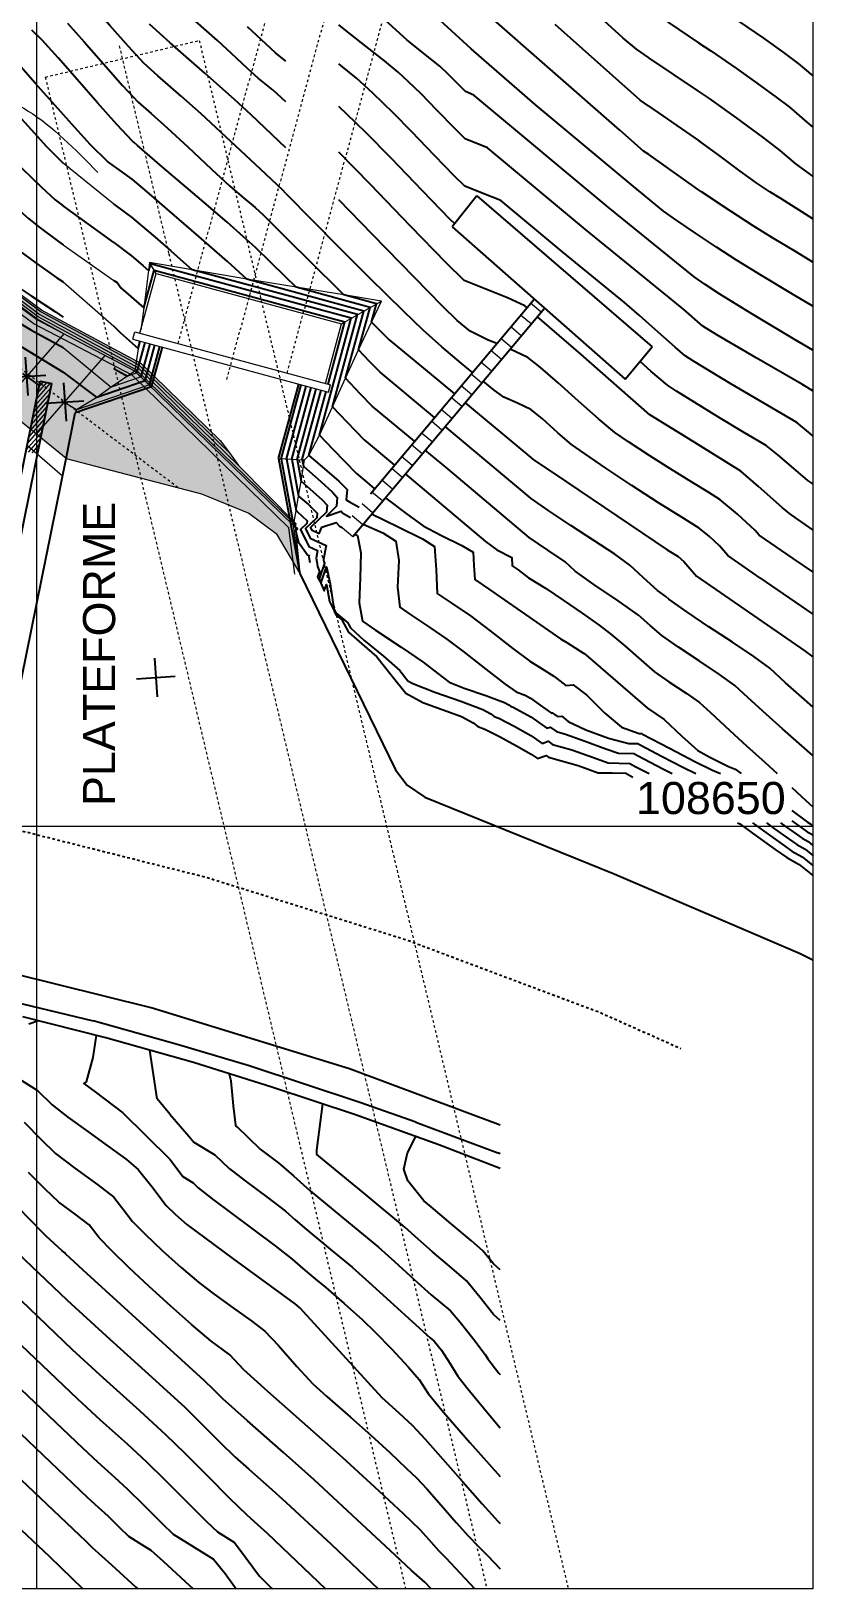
# Model space of a CAD drawing. Extents: x 62344 to 62624, y 108620 to 109406.
# Drawn here: x 62449.8 to 62480.2, y 108767.8 to 108828.4 of the extents above; entities that cross this region are included whole.
import ezdxf
from ezdxf.enums import TextEntityAlignment as Align

# ---------------------------------------------------------------- set-up
doc = ezdxf.new("R2010")
doc.units = 0
doc.header["$LTSCALE"] = 0.039369
doc.header["$MEASUREMENT"] = 0
for name, pattern in [('DASHDOT', [2.8, 2, -0.25, 0.3, -0.25]), ('NASCOSTA', [9.525, 6.35, -3.175]), ('TRATTEGGIATA', [0.75, 0.5, -0.25]), ('TRATTEGGIATA2', [0.375, 0.25, -0.125]), ('TRATTOPUNTO2', [0.5, 0.25, -0.125, 0, -0.125])]:
    doc.linetypes.add(name, pattern=pattern)
for name, color, linetype in [('Av. Pr.Profi', 7, 'Continuous'), ('Bâti', 7, 'Continuous'), ('CANALISATION', 2, 'Continuous'), ('coordinate', 2, 'Continuous'), ('curve livello 1m', 2, 'Continuous'), ('curve livello 5m', 7, 'Continuous'), ('LIN010TR', 2, 'NASCOSTA'), ('LIN018CO', 6, 'Continuous'), ('LIN025CO', 7, 'Continuous'), ('LIN035CO', 1, 'Continuous'), ('Strade', 7, 'Continuous'), ('TEXT035', 1, 'Continuous'), ('TRATTCOLO-30', 253, 'Continuous'), ('TRATTCOLO-7', 51, 'Continuous')]:
    doc.layers.add(name, color=color, linetype=linetype)
doc.styles.add('ARIAL', font='arial.ttf')

# ---------------------------------------------------------------- blocks, each defined once
blk = doc.blocks.new('*U15')
at = {"layer": 'LIN035CO'}
for p, q in [((0.106, 0.106), (-0.106, -0.106)), ((0.106, -0.106), (-0.106, 0.106))]:
    blk.add_line(p, q, dxfattribs=at)
at = {"layer": 'TEXT035', "lineweight": 30, "flags": 104}
blk.add_attdef('VALORE', text='', height=0.25, dxfattribs=at).set_placement((-0.586, -0.415), align=Align.BOTTOM_CENTER)
blk = doc.blocks.new('*U14')
at = {"layer": 'LIN035CO'}
for p, q in [((0.106, 0.106), (-0.106, -0.106)), ((0.106, -0.106), (-0.106, 0.106))]:
    blk.add_line(p, q, dxfattribs=at)
at = {"layer": 'TEXT035', "lineweight": 30, "flags": 104}
blk.add_attdef('VALORE', text='', height=0.25, dxfattribs=at).set_placement((0.675, 0.087), align=Align.BOTTOM_CENTER)
blk = doc.blocks.new('*U33')
at = {"layer": 'LIN035CO'}
for p, q in [((0.106, 0.106), (-0.106, -0.106)), ((0.106, -0.106), (-0.106, 0.106))]:
    blk.add_line(p, q, dxfattribs=at)
at = {"layer": 'TEXT035', "lineweight": 30, "flags": 106}
blk.add_attdef('VALORE', text='', height=0.25, dxfattribs=at).set_placement((0, -0.45), align=Align.BOTTOM_CENTER)
blk = doc.blocks.new('A$C2B494690')
at = {"layer": 'LIN035CO', "linetype": 'Continuous', "lineweight": 0}
h = blk.add_hatch(dxfattribs=at)
h.set_pattern_fill('ANSI31', color=256, angle=45)
h.set_pattern_definition([(228.82723, (-0.89584, 119.26447), (0.09409098, -0.08229148), [])])
h.paths.add_polyline_path([(-10.607, 10.412), (-10.246, 10.096), (-10.246, 10.826)])
h.paths.add_polyline_path([(-10.246, 10.096), (-10.207, 10.063), (-10.207, 10.063), (-9.993, 11.116), (-10.246, 10.826)])
h.paths.add_polyline_path([(-10.246, 10.826), (-9.993, 11.116), (-9.749, 12.318), (-10.149, 12.666), (-10.246, 12.189)])
h.paths.add_polyline_path([(-10.607, 10.412), (-10.607, 10.412), (-10.246, 10.826), (-10.246, 12.189)])
h.paths.add_polyline_path([(-10.149, 12.666), (-9.749, 12.318), (-9.649, 12.811), (-10.101, 12.903)])
h.paths.add_polyline_path([(-10.659, 10.155), (-10.246, 10.071), (-10.246, 10.096), (-10.607, 10.412)])
at = {"layer": 'TRATTCOLO-30', "linetype": 'Continuous', "lineweight": 0}
h = blk.add_hatch(color=256, dxfattribs=at)
h.dxf.hatch_style = 1
h.paths.add_polyline_path([(-40.61, 39.336), (-41.899, 43.015), (-66.455, 66.058), (-67.606, 64.67)])
h.paths.add_polyline_path([(-41.899, 43.015), (-42.042, 43.423), (-44.191, 49.553), (-64.409, 68.527), (-66.455, 66.058)])
edge = h.paths.add_edge_path()
edge.add_line((-50.996, 46.34), (-47.539, 39.813))
edge.add_arc((-27.515, 52.449), 23.678, 212.25336, 237.1824)
edge.add_line((-40.347, 32.55), (-26.43, 22.856))
edge.add_line((-26.43, 22.856), (-11.65, 11.983))
edge.add_line((-11.65, 11.983), (-9.098, 9.891))
edge.add_line((-9.098, 9.891), (-3.832, 8.518))
edge.add_line((-3.832, 8.518), (-1.98, 7.761))
edge.add_line((-1.98, 7.761), (-0.924, 6.963))
edge.add_line((-0.924, 6.963), (0, 5.413))
edge.add_line((0, 5.413), (-0.243, 7.277))
edge.add_line((-0.243, 7.277), (-6.417, 13.284))
edge.add_line((-6.417, 13.284), (-10.248, 15.297))
edge.add_line((-10.248, 15.297), (-24.392, 25.702))
edge.add_line((-24.392, 25.702), (-38.4, 35.459))
edge.add_line((-38.4, 35.459), (-39.524, 37.214))
edge.add_line((-39.524, 37.214), (-40.326, 36.327))
edge.add_line((-40.326, 36.327), (-40.326, 36.327))
edge.add_line((-40.326, 36.327), (-50.996, 46.34))
h.paths.add_polyline_path([(-68.565, 63.513), (-51.718, 47.703), (-50.996, 46.34), (-40.326, 36.327), (-39.524, 37.214), (-40.282, 38.399), (-40.61, 39.336), (-67.606, 64.67)])
h.paths.add_polyline_path([(-72.475, 68.46), (-73.472, 67.093), (-68.565, 63.513), (-67.606, 64.67)])
h.paths.add_polyline_path([(-71.527, 69.759), (-69.639, 72.343), (-69.653, 72.353), (-71.527, 69.759)])
h.paths.add_polyline_path([(-68.024, 71.164), (-69.911, 68.58), (-66.455, 66.058), (-64.409, 68.527)])
h.paths.add_polyline_path([(-71.998, 69.112), (-71.526, 69.759), (-71.527, 69.759)])
h.paths.add_polyline_path([(-69.911, 68.58), (-70.385, 67.931), (-71.998, 69.112), (-72.475, 68.46), (-67.606, 64.67), (-66.455, 66.058)])
at = {"layer": 'TRATTCOLO-7', "linetype": 'Continuous', "lineweight": 0}
h = blk.add_hatch(color=256, dxfattribs=at)
h.dxf.hatch_style = 1
h.paths.add_polyline_path([(-69.27, 72.853), (-69.641, 72.344), (-64.409, 68.527), (-44.191, 49.553), (-40.282, 38.399), (-38.4, 35.459), (-24.392, 25.702), (-10.248, 15.297), (-6.417, 13.284), (-0.183, 7.219), (-0.16, 7.355), (-2.384, 9.614), (-2.74, 10.104), (-3.098, 10.595), (-4.658, 12.113), (-6.162, 13.576), (-10.055, 15.658), (-21.171, 23.895), (-23.469, 25.473), (-38.058, 35.801), (-39.384, 37.959), (-40.688, 41.528), (-43.607, 49.928), (-45.464, 51.684), (-46.23, 52.715), (-46.852, 53.536), (-47.407, 54.257), (-47.836, 54.799), (-48.078, 55.087), (-49.408, 56.197), (-50.738, 57.306), (-53.101, 59.335), (-54.189, 60.225), (-55.281, 61.104), (-56.16, 61.801), (-58.708, 64.211), (-63.65, 68.733), (-63.989, 69.032)])
at = {"linetype": 'Continuous', "lineweight": 0, "elevation": 323.7, "flags": 128}
blk.add_lwpolyline([(-0.189, 5.388), (-0.424, 7.187), (-6.53, 13.128), (-10.349, 15.134), (-24.503, 25.547), (-38.54, 35.324), (-40.454, 38.314), (-44.355, 49.446), (-64.531, 68.38), (-68.159, 71.03)], dxfattribs=at)
at = {"layer": 'curve livello 1m', "linetype": 'Continuous', "lineweight": 0, "elevation": 323.7, "flags": 128}
for points in [[(-9.19, 14.741), (-10.237, 15.32), (-24.301, 25.831), (-38.201, 35.65), (-39.99, 38.536), (-43.886, 49.747), (-64.113, 68.88), (-69.769, 73.186), (-69.984, 72.892)], [(-6.37, 13.338), (-10.183, 15.404), (-24.243, 25.912), (-38.126, 35.72), (-39.899, 38.579), (-43.8, 49.803), (-64.049, 68.957), (-69.779, 73.221)], [(-23.469, 25.473), (-10.123, 15.498), (-6.304, 13.428), (-2.384, 9.614)], [(-21.171, 23.895), (-10.063, 15.592), (-6.266, 13.534), (-2.74, 10.104)], [(-9.19, 14.741), (-11.618, 11.957)], [(-10.243, 10.83), (-7.573, 13.891)], [(-6.37, 13.338), (-0.196, 7.331), (-0.182, 7.224)]]:
    blk.add_lwpolyline(points, dxfattribs=at)
at = {"layer": 'LIN018CO', "linetype": 'TRATTOPUNTO2', "lineweight": 0, "ltscale": 5, "elevation": 323.7, "flags": 128}
blk.add_lwpolyline([(-4.743, 8.755), (-20.592, 20.739), (-30.817, 28.052), (-39.061, 33.926, -0.11239), (-44.961, 41.457), (-48.38, 49.008), (-66.4, 65.968), (-71.561, 69.662)], format="xyb", dxfattribs=at)
at = {"layer": 'LIN035CO', "linetype": 'Continuous', "lineweight": 0, "elevation": 323.7, "flags": 128}
for points in [[(0, 5.413), (-0.243, 7.277), (-6.417, 13.284), (-10.248, 15.297), (-24.392, 25.702), (-38.4, 35.459)], [(-6.162, 13.576), (-10.055, 15.658), (-21.171, 23.895)], [(-6.162, 13.576), (-4.658, 12.113)], [(-9.098, 9.891), (-11.65, 11.983)], [(-4.658, 12.113), (-3.098, 10.595)], [(-10.607, 10.412), (-10.607, 10.412), (-9.235, 9.213), (-9.098, 9.891), (-3.832, 8.518), (-1.98, 7.761), (-0.924, 6.963), (0, 5.413)], [(-3.098, 10.595), (-2.74, 10.104), (-2.384, 9.614), (-0.16, 7.355), (-0.182, 7.224), (0, 5.413)]]:
    blk.add_lwpolyline(points, dxfattribs=at)
at = {"layer": 'LIN035CO', "linetype": 'Continuous', "lineweight": 0, "flags": 128}
for points in [[(-10.659, 10.155), (-10.101, 12.903)], [(-10.207, 10.063), (-9.649, 12.811), (-10.101, 12.903)]]:
    blk.add_lwpolyline(points, dxfattribs=at)
at = {"xscale": 5, "yscale": 5, "zscale": 5, "rotation": 138.8272271751645}
for name, p in [('*U14', (-10.633, 13.087, 323.7)), ('*U15', (-9.148, 12.086, 323.7)), ('*U33', (-5.605, 1.366))]:
    blk.add_blockref(name, p, dxfattribs=at)

msp = doc.modelspace()

# ---------------------------------------------------------------- linework, layer by layer
at = {"layer": 'Av. Pr.Profi', "color": 1, "linetype": 'DASHDOT'}
msp.add_line((62450.41335, 108808.19879), (62450.41603, 108808.17975), dxfattribs=at)
at = {"layer": 'Bâti', "linetype": 'Continuous'}
for p, q in [((62467.14199, 108822.03901), (62466.17999, 108820.82701)), ((62467.14199, 108822.03901), (62473.96399, 108816.15202)), ((62466.17999, 108820.82701), (62472.91199, 108814.90102)), ((62462.99324, 108810.43702), (62469.36975, 108818.01916)), ((62463.40699, 108810.09002), (62469.77518, 108817.66227)), ((62472.91199, 108814.90102), (62473.96399, 108816.15202)), ((62447.18319, 108800.2495), (62450.145, 108814.82599)), ((62447.6344, 108800.1541), (62450.59693, 108814.73416)), ((62450.145, 108814.82599), (62450.59693, 108814.73416)), ((62462.31099, 108808.77502), (62463.40699, 108810.09002)), ((62445.47141, 108791.53657), (62452.20832, 108789.92065)), ((62452.702, 108789.27), (62449.463, 108790.08)), ((62455.52692, 108788.99775), (62452.20832, 108789.92065)), ((62456.109, 108788.299), (62452.702, 108789.27)), ((62458.27699, 108788.174), (62455.52692, 108788.99775)), ((62459.162, 108787.34), (62456.109, 108788.299)), ((62462.57876, 108786.7433), (62458.27699, 108788.174)), ((62462.409, 108786.269), (62459.162, 108787.34)), ((62464.761, 108785.976), (62462.57876, 108786.7433)), ((62465.657, 108785.09799), (62462.409, 108786.269)), ((62464.761, 108785.976), (62467.95799, 108784.787)), ((62468.03953, 108784.18454), (62465.657, 108785.09799)), ((62468.03953, 108784.75271), (62467.95799, 108784.787))]:
    msp.add_line(p, q, dxfattribs=at)
at = {"layer": 'CANALISATION', "linetype": 'Continuous', "lineweight": 0}
for p, q in [((62469.6385, 108817.50818), (62469.22502, 108817.8555)), ((62469.2526, 108817.04875), (62468.83911, 108817.39606)), ((62468.48079, 108816.12988), (62468.0673, 108816.4772)), ((62468.86669, 108816.58931), (62468.4532, 108816.93663)), ((62468.09488, 108815.67045), (62467.68139, 108816.01776)), ((62467.70898, 108815.21102), (62467.29549, 108815.55833)), ((62466.93716, 108814.29215), (62466.52368, 108814.63946)), ((62467.32307, 108814.75158), (62466.90958, 108815.0989)), ((62466.55126, 108813.83272), (62466.13777, 108814.18003)), ((62466.16535, 108813.37328), (62465.75186, 108813.7206)), ((62465.39354, 108812.45442), (62464.98005, 108812.80173)), ((62465.77945, 108812.91385), (62465.36596, 108813.26117)), ((62465.00764, 108811.99499), (62464.59415, 108812.3423)), ((62464.62173, 108811.53555), (62464.20824, 108811.88287)), ((62464.23583, 108811.07612), (62463.82234, 108811.42343)), ((62463.46374, 108810.15749), (62463.05025, 108810.5048)), ((62463.84992, 108810.61669), (62463.43643, 108810.964)), ((62463.07929, 108809.69683), (62462.66755, 108810.04267)), ((62462.69514, 108809.23592), (62462.28165, 108809.58324))]:
    msp.add_line(p, q, dxfattribs=at)
at = {"layer": 'coordinate', "linetype": 'Continuous', "lineweight": 0}
for p, q in [((62449.99999, 108911.77057), (62449.99999, 108767.81839)), ((62398.435, 108797.50002), (62480.2144, 108797.50002))]:
    msp.add_line(p, q, dxfattribs=at)
at = {"layer": 'curve livello 1m', "linetype": 'Continuous', "lineweight": 0}
for p, q in [((62453.00663, 108821.70549), (62451.03186, 108823.30416)), ((62451.03186, 108820.1336), (62453.00663, 108818.74093)), ((62451.03186, 108818.68421), (62453.00663, 108816.95576)), ((62451.03186, 108816.12927), (62452.90929, 108814.59076)), ((62454.39691, 108814.67418), (62451.55418, 108813.70741)), ((62454.06655, 108814.98433), (62452.90929, 108814.59076)), ((62453.90137, 108815.13941), (62453.54871, 108815.01947)), ((62451.55419, 108813.70741), (62450.97193, 108814.06169))]:
    msp.add_line(p, q, dxfattribs=at)
at = {"layer": 'curve livello 1m'}
for p, q in [((62454.17597, 108817.6811), (62454.5724, 108819.14346)), ((62454.5724, 108819.14346), (62462.00416, 108817.12877)), ((62461.34742, 108814.70621), (62462.00416, 108817.12877)), ((62453.90137, 108815.13941), (62454.22323, 108816.32669)), ((62453.95138, 108816.08828), (62454.0302, 108816.37902)), ((62454.06655, 108814.98433), (62454.41627, 108816.27436)), ((62454.39691, 108814.67418), (62454.80233, 108816.1697)), ((62459.52391, 108811.80161), (62460.30376, 108814.67831)), ((62459.93377, 108811.78472), (62460.68983, 108814.57365)), ((62460.1387, 108811.77627), (62460.88286, 108814.52132)), ((62460.34363, 108811.76783), (62461.07589, 108814.46899)), ((62460.59392, 108811.92672), (62461.26893, 108814.41666)), ((62459.52391, 108811.80161), (62460.00369, 108809.19983)), ((62459.93377, 108811.78472), (62460.19802, 108810.35174)), ((62460.1387, 108811.77627), (62460.2948, 108810.92976)), ((62460.34363, 108811.76783), (62460.39157, 108811.50787)), ((62454.69625, 108786.895), (62454.4055, 108788.7845)), ((62455.19283, 108786.28645), (62454.69625, 108786.895)), ((62455.19283, 108784.54083), (62453.36405, 108786.34354))]:
    msp.add_line(p, q, dxfattribs=at)
at = {"layer": 'curve livello 1m', "flags": 128}
for points in [[(62473.8299, 108823.63909), (62473.62927, 108823.77517), (62472.70651, 108824.59605), (62467.48806, 108829.15858), (62466.43109, 108830.11512), (62465.64299, 108830.82487), (62465.64299, 108830.82487), (62461.9855, 108833.34094), (62460.04113, 108834.64129)], [(62480.2144, 108817.73864), (62479.49044, 108818.1719), (62478.21964, 108818.93291), (62477.24142, 108819.53482), (62477.24142, 108819.53482), (62476.46648, 108820.03775), (62475.64738, 108820.58241), (62474.91694, 108821.0795), (62474.40796, 108821.43973), (62474.40796, 108821.43973), (62473.14068, 108822.46999), (62469.40119, 108825.58794), (62466.91947, 108827.75773), (62466.91947, 108827.75773), (62465.23707, 108829.28026), (62463.98264, 108830.41), (62463.98264, 108830.41), (62459.70613, 108833.31682)], [(62480.2144, 108816.03193), (62479.52361, 108816.43422), (62479.52361, 108816.43422), (62477.78104, 108817.48018), (62476.59279, 108818.20851), (62476.59279, 108818.20851), (62476.02916, 108818.57893), (62475.59091, 108818.88206), (62475.59091, 108818.88206), (62472.2529, 108821.59577), (62467.02301, 108825.9564), (62466.69161, 108826.08877), (62466.03959, 108826.75589), (62465.70238, 108827.07462), (62465.07837, 108827.57509), (62464.41474, 108828.10541), (62464.41474, 108828.10541), (62463.70998, 108828.73798), (62462.89835, 108829.48591), (62462.32228, 108829.99512), (62462.32228, 108829.99512), (62461.76019, 108830.3818)], [(62436.65365, 108829.89717), (62438.51316, 108826.7469), (62439.27728, 108825.48212), (62439.58895, 108825.18389), (62440.16699, 108824.68339), (62440.89909, 108824.0756), (62441.67296, 108823.45551), (62442.3269, 108822.97633), (62443.09679, 108822.4308), (62443.60581, 108822.04916), (62443.96376, 108821.68221), (62444.57899, 108821.0209), (62445.25856, 108820.28832), (62445.8095, 108819.70757), (62446.30402, 108819.21424), (62446.63804, 108818.89741), (62447.14563, 108818.52568), (62447.81716, 108818.06617), (62448.53768, 108817.58665), (62449.09104, 108817.23099), (62449.78242, 108816.8236), (62451.03186, 108816.12927)], [(62438.0238, 108829.86815), (62439.05539, 108828.1205), (62440.36029, 108825.96061), (62440.68076, 108825.67291), (62441.22321, 108825.23063), (62441.22321, 108825.23063), (62441.9915, 108824.66181), (62442.95517, 108823.97778), (62443.85148, 108823.3391), (62444.41769, 108822.9063), (62444.41769, 108822.9063), (62444.90501, 108822.3914), (62445.52118, 108821.73376), (62445.52118, 108821.73376), (62446.37812, 108820.87341), (62447.16977, 108820.09932), (62447.65863, 108819.64372), (62447.65863, 108819.64372), (62448.17948, 108819.2494), (62448.96811, 108818.68473), (62448.96811, 108818.68473), (62449.78364, 108818.14104), (62450.73166, 108817.5215), (62451.03186, 108817.31568)], [(62475.77013, 108829.87619), (62477.00273, 108829.05078), (62478.29028, 108828.17092), (62479.06787, 108827.61246), (62479.64189, 108827.18396), (62480.2144, 108826.69949)], [(62441.33202, 108829.22494), (62441.80569, 108828.41367), (62442.25315, 108827.75204), (62442.25315, 108827.75204), (62442.70368, 108827.33102), (62443.41817, 108826.72667), (62443.41817, 108826.72667), (62443.92443, 108826.33797), (62444.74583, 108825.72618), (62445.63596, 108825.07483), (62445.63596, 108825.07483), (62446.14398, 108824.71728), (62446.5039, 108824.32162), (62446.94589, 108823.82917), (62446.94589, 108823.82917), (62447.70518, 108823.05394), (62448.50332, 108822.26257), (62449.21123, 108821.58129), (62449.69981, 108821.13633), (62449.69981, 108821.13633), (62450.13645, 108820.79508), (62450.85857, 108820.25908), (62451.03186, 108820.1336)], [(62444.74584, 108829.24826), (62446.78757, 108827.46013), (62447.42168, 108827.01699), (62447.97342, 108826.62552), (62447.97342, 108826.62552), (62448.3866, 108826.18962), (62449.05531, 108825.43619), (62449.78571, 108824.61002), (62450.38395, 108823.95589), (62450.38395, 108823.95589), (62451.03186, 108823.30416)], [(62473.8299, 108829.29409), (62475.77013, 108827.99193)], [(62458.18726, 108818.78515), (62457.42526, 108819.47459), (62456.32082, 108820.45047), (62455.26629, 108821.3641), (62454.30117, 108822.18875), (62453.71499, 108822.67703), (62453.20985, 108823.04537), (62452.76159, 108823.37524), (62452.10297, 108824.01925), (62451.48707, 108824.68835), (62450.72527, 108825.5461), (62449.94993, 108826.42533), (62449.29343, 108827.15889), (62448.88813, 108827.57965), (62448.36145, 108827.95033), (62447.67378, 108828.55442)], [(62451.20785, 108828.75096), (62451.85102, 108828.03217), (62452.6038, 108827.16887), (62453.34517, 108826.32938), (62453.95413, 108825.68198), (62453.95413, 108825.68198), (62454.4611, 108825.2327), (62455.1001, 108824.66994), (62455.1001, 108824.66994), (62455.89031, 108823.93603), (62456.80921, 108823.07213), (62457.50689, 108822.42679), (62457.50689, 108822.42679), (62457.97407, 108822.02702), (62458.50423, 108821.57461), (62458.50423, 108821.57461), (62458.82155, 108821.29141), (62459.70614, 108820.41389)], [(62459.70614, 108823.90413), (62458.35213, 108825.1839), (62457.70387, 108825.78808), (62456.54952, 108826.80924), (62455.20451, 108827.9856), (62454.38956, 108828.71503)], [(62459.70614, 108825.68799), (62459.20336, 108826.14693), (62459.20336, 108826.14693), (62458.62211, 108826.61224), (62458.20805, 108826.9931), (62457.5831, 108827.57939), (62457.04275, 108828.08073), (62457.04275, 108828.08073), (62456.19254, 108828.83274)], [(62459.70614, 108827.27727), (62459.29712, 108827.60446), (62459.29712, 108827.60446), (62458.20651, 108828.60763)], [(62473.82991, 108825.52726), (62473.48823, 108825.76005), (62473.48823, 108825.76005), (62470.18728, 108828.69661)], [(62440.17725, 108828.53468), (62440.70391, 108827.69782), (62441.14205, 108827.01567), (62441.36022, 108826.69287), (62441.36022, 108826.69287), (62441.71452, 108826.38104), (62445.20307, 108823.78273), (62445.22957, 108823.76344), (62445.23286, 108823.75995), (62446.05308, 108822.9319), (62446.89054, 108822.10001), (62447.66252, 108821.34515), (62448.28632, 108820.74819), (62448.67922, 108820.39002), (62448.67922, 108820.39002), (62449.15202, 108820.02532), (62449.93401, 108819.45264), (62450.7906, 108818.84379), (62450.7906, 108818.84379), (62451.03186, 108818.68421)], [(62459.70614, 108818.86527), (62458.52118, 108820.02311), (62458.05697, 108820.44311), (62457.41253, 108821.01254), (62456.25215, 108822.00644), (62454.89284, 108823.15948), (62453.92803, 108823.98989), (62453.79822, 108824.11087), (62453.73641, 108824.16546), (62453.12204, 108824.81285), (62452.37617, 108825.64999), (62451.5857, 108826.55599), (62450.83755, 108827.40998), (62450.21863, 108828.09107), (62449.81586, 108828.47839)], [(62475.77013, 108827.99193), (62476.24641, 108827.67299), (62477.24053, 108826.99364), (62478.0247, 108826.43366), (62478.78548, 108825.87812), (62479.29464, 108825.4937), (62479.98123, 108824.90459), (62480.2144, 108824.70481)], [(62480.2144, 108812.69532), (62480.12715, 108812.76885), (62479.58789, 108813.21827), (62479.58789, 108813.21827), (62478.99885, 108813.56769), (62477.9359, 108814.18216), (62477.01856, 108814.71821), (62477.01856, 108814.71821), (62476.22807, 108815.19609), (62475.56912, 108815.60135), (62475.23939, 108815.81242), (62475.23939, 108815.81242), (62474.85442, 108816.14067), (62474.19741, 108816.72703), (62473.47334, 108817.37503), (62472.88716, 108817.88821), (62472.88716, 108817.88821), (62470.47734, 108819.84733), (62468.07518, 108821.85023), (62467.34974, 108822.13652), (62466.66432, 108822.41376), (62466.66432, 108822.41376), (62466.26914, 108822.80033), (62465.48767, 108823.60891), (62464.60056, 108824.52994), (62463.88848, 108825.25388), (62463.88848, 108825.25388), (62463.08343, 108826.02842), (62462.45286, 108826.61078), (62462.45286, 108826.61078), (62461.91011, 108827.05669), (62461.76019, 108827.17437)], [(62473.8299, 108825.52727), (62475.80415, 108824.16014)], [(62466.27367, 108820.94504), (62466.10432, 108821.11071), (62465.02389, 108822.22861), (62463.79742, 108823.50199), (62462.81292, 108824.50288), (62462.81292, 108824.50288), (62462.08086, 108825.21155), (62461.76019, 108825.51464)], [(62469.08755, 108817.68361), (62469.00417, 108817.7554), (62468.33309, 108818.0613), (62467.35707, 108818.44764), (62466.63702, 108818.73875), (62466.63702, 108818.73875), (62465.93949, 108819.42109), (62464.56011, 108820.84832), (62462.99427, 108822.47404), (62461.76019, 108823.72867)], [(62480.2144, 108821.13406), (62478.96528, 108821.92917), (62478.96528, 108821.92917), (62478.53867, 108822.18744), (62478.03194, 108822.52811), (62477.39106, 108822.99022), (62476.60131, 108823.57238), (62475.80415, 108824.16014), (62475.77013, 108824.18471)], [(62475.77013, 108822.27265), (62473.8299, 108823.63909)], [(62480.2144, 108819.45472), (62479.5988, 108819.82973), (62478.64522, 108820.39954), (62477.89004, 108820.86113), (62477.89004, 108820.86113), (62476.99152, 108821.44973), (62475.88389, 108822.19439), (62475.77013, 108822.27265)], [(62453.00663, 108821.70549), (62453.05528, 108821.67079), (62453.70545, 108821.1903), (62453.70545, 108821.1903), (62454.04819, 108820.9048), (62454.61251, 108820.42261), (62455.22912, 108819.88839), (62455.22912, 108819.88839), (62456.05937, 108819.15479)], [(62467.91315, 108816.28715), (62467.58054, 108816.42282), (62466.87731, 108816.76276), (62466.87731, 108816.76276), (62466.37176, 108817.18225), (62465.80232, 108817.74132), (62463.08176, 108820.52808), (62461.76019, 108821.87851)], [(62459.70613, 108820.41391), (62461.76019, 108818.37625)], [(62461.52319, 108813.82582), (62462.49488, 108817.41018), (62456.05937, 108819.15479)], [(62460.09855, 108818.47425), (62459.70613, 108818.86529)], [(62453.00663, 108818.74093), (62453.13443, 108818.65588), (62453.29924, 108818.43686), (62454.17597, 108817.6811)], [(62462.03036, 108814.93228), (62462.74024, 108817.55088), (62458.18726, 108818.78515)], [(62462.53685, 108816.03622), (62462.98561, 108817.69158), (62460.09856, 108818.47424)], [(62461.76019, 108818.37625), (62461.96165, 108818.1764)], [(62463.03547, 108817.11115), (62463.23097, 108817.83228), (62461.96166, 108818.17638)], [(62463.03547, 108817.11116), (62463.1659, 108816.98176), (62463.72323, 108816.43459), (62465.27888, 108815.14378), (62466.26274, 108814.32469)], [(62480.2144, 108809.04098), (62479.61749, 108809.44844), (62479.61749, 108809.44844), (62479.30043, 108809.67632), (62479.02547, 108809.90685), (62478.09728, 108810.71756), (62477.40618, 108811.31771), (62477.40618, 108811.31771), (62475.28838, 108812.63742), (62473.86486, 108813.5129), (62471.18464, 108815.87814), (62469.49681, 108817.33126)], [(62453.00663, 108816.95576), (62453.25245, 108816.71314), (62453.95138, 108816.08828)], [(62465.48707, 108813.40236), (62463.3692, 108815.16554), (62462.9753, 108815.57621), (62462.53684, 108816.03623)], [(62480.2144, 108807.39885), (62479.4482, 108807.92065), (62478.12499, 108808.83331), (62477.97101, 108809.01192), (62477.28638, 108809.64261), (62476.59675, 108810.20929), (62476.59675, 108810.20929), (62476.16801, 108810.48548), (62475.39784, 108810.96034), (62474.54399, 108811.48537), (62473.86417, 108811.9121), (62473.86417, 108811.9121), (62473.0433, 108812.45379), (62472.51213, 108812.82046), (62472.51213, 108812.82046), (62471.87112, 108813.35042), (62471.09524, 108814.03803), (62470.30075, 108814.75261), (62469.60392, 108815.36349), (62469.12104, 108815.73999), (62469.12104, 108815.73999), (62468.43817, 108816.07246)], [(62453.00663, 108815.31731), (62453.01977, 108815.30702), (62453.01977, 108815.30702), (62453.44413, 108815.07194), (62453.54871, 108815.01947)], [(62480.2144, 108810.82025), (62480.02448, 108810.96076), (62480.02448, 108810.96076), (62479.47643, 108811.41675), (62478.84663, 108811.95845), (62478.40071, 108812.32212), (62478.40071, 108812.32212), (62477.55576, 108812.81539), (62476.54709, 108813.42393), (62475.6164, 108813.99239), (62474.90448, 108814.43416), (62474.55213, 108814.66266), (62474.55213, 108814.66266), (62473.9022, 108815.21683), (62473.48824, 108815.58627)], [(62450.10972, 108814.65238), (62449.46864, 108815.11803)], [(62450.10972, 108814.65238), (62449.46864, 108815.11803)], [(62464.71139, 108812.48002), (62463.06302, 108813.85233), (62462.61154, 108814.31837), (62462.03035, 108814.93229)], [(62461.52319, 108813.82582), (62462.0742, 108813.24378), (62462.75685, 108812.53912), (62462.75685, 108812.53912), (62463.93572, 108811.55767)], [(62466.67775, 108813.97919), (62469.15514, 108811.91669), (62469.33196, 108811.76805), (62470.62322, 108810.8972), (62474.54839, 108808.26009), (62474.9779, 108807.99244), (62475.19391, 108807.80424), (62475.68592, 108807.23352), (62479.91406, 108804.31723), (62479.91851, 108804.31419), (62479.92021, 108804.31285), (62479.93459, 108804.30252), (62480.2144, 108804.089)], [(62480.2144, 108802.14356), (62479.15564, 108803.08582), (62478.54659, 108803.64776), (62477.9153, 108804.10687), (62477.08175, 108804.66573), (62476.17025, 108805.26421), (62475.3051, 108805.84218), (62474.61062, 108806.33949), (62474.48987, 108806.44371), (62474.16382, 108806.67215), (62473.62454, 108807.1726), (62473.09679, 108807.66081), (62472.50176, 108808.08868), (62471.69135, 108808.62526), (62470.79432, 108809.20697), (62469.93942, 108809.77025), (62469.25541, 108810.25152), (62467.5802, 108811.65976), (62465.90207, 108813.05685)], [(62460.59392, 108811.92672), (62461.02718, 108811.5622), (62461.76237, 108810.92798), (62462.08765, 108810.60015), (62462.08765, 108810.60015), (62462.05635, 108810.20811), (62462.17555, 108810.11949), (62462.55684, 108809.9134)], [(62480.2144, 108800.25378), (62479.78541, 108800.63418), (62479.03362, 108801.29116), (62478.39325, 108801.85671), (62477.70087, 108802.4973), (62477.17268, 108802.98284), (62476.57721, 108803.40972), (62475.7888, 108803.93208), (62474.98258, 108804.4652), (62474.33369, 108804.92437), (62473.88307, 108805.31292), (62473.42377, 108805.70977), (62472.63409, 108806.27178), (62471.69342, 108806.90874), (62470.96686, 108807.43112), (62470.57817, 108807.79127), (62469.90384, 108808.24793), (62469.17886, 108808.73499), (62466.00527, 108811.40284), (62465.1264, 108812.13452)], [(62460.39157, 108811.50787), (62460.39917, 108811.50132), (62461.06359, 108810.91346), (62461.5151, 108810.4956), (62461.698, 108810.29639), (62461.698, 108810.29639), (62461.67053, 108809.95238), (62461.27973, 108809.56976), (62461.85481, 108809.75621), (62461.91797, 108809.68292), (62462.22552, 108809.51587)], [(62464.35073, 108811.21218), (62464.43034, 108811.14591), (62467.4764, 108808.58526), (62467.91057, 108808.26249), (62468.49389, 108807.95739), (62468.51276, 108807.63652), (62468.74057, 108807.48212), (62469.14641, 108807.17246), (62469.80958, 108806.76106), (62470.49896, 108806.29729), (62471.23306, 108805.78937), (62471.89244, 108805.32099), (62472.35767, 108804.97582), (62472.35767, 108804.97582), (62472.90148, 108804.5143), (62473.52735, 108803.95701), (62474.05676, 108803.50925), (62474.05676, 108803.50925), (62474.6144, 108803.12094), (62475.27998, 108802.68275), (62475.79878, 108802.31792), (62475.79878, 108802.31792), (62476.23058, 108801.92488), (62476.97997, 108801.22751), (62477.63085, 108800.62759), (62477.63085, 108800.62759), (62478.3623, 108799.98348), (62478.82061, 108799.54685)], [(62460.2948, 108810.92976), (62460.63515, 108810.63269), (62461.11393, 108810.1973), (62461.30834, 108809.99264), (62461.30834, 108809.99264), (62461.28728, 108809.7288), (62460.66495, 108809.11951), (62460.70642, 108809.03441), (62460.99482, 108808.89891), (62461.10177, 108809.14364), (62461.66533, 108809.32635), (62461.7949, 108809.17599), (62461.89751, 108809.12232)], [(62460.19802, 108810.35174), (62460.57997, 108810.01834), (62460.91869, 108809.68889), (62460.91869, 108809.68889), (62460.90403, 108809.50522), (62460.4708, 108809.08106), (62460.65098, 108808.71135), (62461.26813, 108808.4214), (62461.16622, 108807.8978), (62461.17462, 108807.85624), (62461.18221, 108807.80182), (62461.20309, 108807.74411), (62461.00441, 108807.13295), (62461.01061, 108807.12014), (62461.01858, 108807.10685), (62461.03056, 108807.08844), (62461.07893, 108806.97941), (62461.28326, 108807.59873), (62461.42317, 108806.92705), (62461.57439, 108805.96221), (62461.57439, 108805.96221), (62461.62596, 108805.85574), (62461.6317, 108805.84388), (62461.63731, 108805.83231), (62461.64813, 108805.80997), (62462.11003, 108805.41456), (62462.14809, 108805.34386), (62462.21578, 108805.21812), (62462.73606, 108804.73867), (62463.50212, 108804.1154), (62464.13575, 108803.55481), (62464.13575, 108803.55481), (62464.45396, 108803.1545), (62464.64221, 108803.05279), (62465.49753, 108802.72296), (62466.51758, 108802.36807), (62467.37409, 108802.03789), (62467.37409, 108802.03789), (62467.68652, 108801.86937), (62467.80862, 108801.77221), (62467.99857, 108801.70106), (62468.62051, 108801.38539), (62469.24289, 108801.02989), (62469.24289, 108801.02989), (62469.6752, 108800.72036), (62469.90946, 108800.80726), (62470.08184, 108800.68546), (62470.83725, 108800.47021), (62471.63242, 108800.18202), (62472.254, 108799.96262), (62473.09321, 108799.9452), (62473.32551, 108799.81621), (62473.83823, 108799.54685)], [(62460.00334, 108809.20013), (62460.13939, 108809.08138), (62460.13752, 108809.05806), (62460.0825, 108809.00418), (62460.19846, 108808.55448), (62460.54009, 108808.06524), (62460.60523, 108808.03464), (62460.59447, 108807.97937), (62460.63708, 108807.7684)], [(62462.7149, 108809.25963), (62463.47432, 108808.92465), (62463.98962, 108808.59938), (62463.98962, 108808.59938), (62464.09437, 108807.84332), (62464.04323, 108806.80822), (62464.14107, 108806.02412), (62464.14107, 108806.02412), (62464.53002, 108805.74892), (62465.30342, 108805.23677), (62465.96946, 108804.78491), (62465.96946, 108804.78491), (62466.64854, 108804.27232), (62467.48833, 108803.61833), (62468.24353, 108803.03273), (62468.66883, 108802.7253), (62468.66883, 108802.7253), (62469.04398, 108802.58593), (62469.07393, 108802.56977), (62469.08563, 108802.56046), (62469.10383, 108802.55364), (62469.22309, 108802.48932), (62469.69034, 108802.14897), (62470.04226, 108801.9028), (62470.04226, 108801.9028), (62470.07021, 108801.91317), (62470.27521, 108801.76832), (62470.44417, 108801.78815), (62470.6928, 108801.56987), (62471.38054, 108801.24549), (62472.25466, 108800.93231), (62473.05294, 108800.72429), (62473.05294, 108800.72429), (62473.40023, 108800.71708), (62473.49636, 108800.6637), (62474.34445, 108800.21563), (62475.15898, 108799.79495), (62475.65745, 108799.54685)], [(62463.0425, 108809.65269), (62464.0778, 108809.14814), (62465.02456, 108808.67931), (62465.49104, 108808.38539), (62465.49104, 108808.38539), (62465.54742, 108807.48465), (62465.5983, 108806.56159), (62465.5983, 108806.56159), (62466.13535, 108806.19316), (62466.89316, 108805.68398), (62466.89316, 108805.68398), (62467.65532, 108805.10664), (62468.5374, 108804.42072), (62469.19991, 108803.92393), (62469.19991, 108803.92393), (62469.67302, 108803.63089), (62470.13206, 108803.34567), (62470.13206, 108803.34567), (62470.60346, 108802.97366), (62470.87953, 108803.00606), (62471.4204, 108802.59481), (62472.11818, 108801.89747), (62472.76378, 108801.35184), (62472.76378, 108801.35184), (62473.45242, 108801.10512), (62473.55375, 108801.10302), (62473.5818, 108801.08744), (62474.63434, 108800.53135), (62475.64523, 108800.00926), (62476.31121, 108799.67778), (62476.31121, 108799.67778), (62476.62092, 108799.54685)], [(62462.38706, 108808.86628), (62462.4882, 108808.81338), (62462.62395, 108808.1414), (62462.59103, 108807.17038), (62462.55562, 108806.18918), (62462.68385, 108805.48666), (62462.68385, 108805.48666), (62463.18629, 108805.13115), (62464.18537, 108804.46956), (62465.04575, 108803.88584), (62465.04575, 108803.88584), (62465.61887, 108803.44566), (62466.06431, 108803.10868), (62466.06431, 108803.10868), (62466.64752, 108802.87572), (62467.49248, 108802.58412), (62468.20903, 108802.31192), (62468.20903, 108802.31192), (62468.38022, 108802.21958), (62468.44712, 108802.16634), (62468.5512, 108802.12736), (62469.23298, 108801.75961), (62469.85872, 108801.31159), (62469.98983, 108801.36022), (62470.24209, 108801.18198), (62470.58873, 108801.08321), (62471.31507, 108800.82444), (62472.15202, 108800.51313), (62472.65346, 108800.34346), (62472.65346, 108800.34346), (62473.24671, 108800.33115), (62473.41093, 108800.23996), (62474.37842, 108799.7317), (62474.74501, 108799.54685)], [(62479.39405, 108799.00115), (62479.93744, 108798.50364), (62480.2144, 108798.24964)], [(62479.39405, 108797.71071), (62479.58248, 108797.57343), (62479.85412, 108797.37893), (62479.99489, 108797.28075), (62480.1434, 108797.19753), (62480.2144, 108797.14091)], [(62477.85926, 108797.6322), (62478.29497, 108797.31477), (62479.02111, 108796.79484), (62479.39739, 108796.53237), (62479.7944, 108796.30992), (62480.2144, 108795.97498)], [(62478.40679, 108797.6322), (62478.72413, 108797.401), (62479.29877, 108796.98955), (62479.59655, 108796.78184), (62479.91073, 108796.6058), (62480.2144, 108796.36363)], [(62478.9543, 108797.6322), (62479.15331, 108797.48722), (62479.57645, 108797.18424), (62479.79572, 108797.03129), (62480.02706, 108796.90167), (62480.2144, 108796.75227)], [(62452.3245, 108789.36441), (62452.19563, 108788.49681), (62451.93216, 108787.54625), (62451.8461, 108787.48654), (62452.27795, 108787.16136), (62453.36405, 108786.34354)], [(62457.50029, 108787.86197), (62457.56133, 108787.58451), (62457.65527, 108786.61131), (62457.73887, 108785.86308), (62457.77328, 108785.82315), (62457.79186, 108785.812), (62458.22165, 108785.40078), (62458.70295, 108784.93371), (62459.43143, 108784.38004), (62459.99575, 108783.88678), (62460.65219, 108783.3104), (62462.14342, 108782.0791), (62463.30785, 108781.11764), (62463.92543, 108780.56451), (62464.69937, 108779.85841), (62465.36422, 108779.26116), (62466.10828, 108778.6331), (62466.48222, 108778.20278), (62466.98345, 108777.57323), (62467.46159, 108776.93331), (62467.56329, 108776.77451), (62467.99383, 108776.21367), (62468.03953, 108776.1567)], [(62455.19283, 108786.28645), (62455.92632, 108785.43526), (62456.12075, 108785.20962), (62456.94422, 108784.71545), (62457.49748, 108784.1821), (62458.1208, 108783.69826), (62458.97122, 108783.06699), (62459.69016, 108782.51559), (62460.06743, 108782.18583), (62460.50629, 108781.80049), (62461.50324, 108780.97731), (62462.28172, 108780.33453), (62462.92936, 108779.75765), (62463.7622, 108778.99916), (62464.61468, 108778.22233), (62465.32129, 108777.59041), (62465.47623, 108777.45963), (62465.75804, 108777.10567), (62466.08261, 108776.59836), (62466.40214, 108776.09988), (62466.78977, 108775.60033), (62467.39269, 108774.85801), (62468.03002, 108774.09563), (62468.03953, 108774.0847)], [(62468.03953, 108778.26475), (62467.78199, 108778.49823), (62467.25248, 108779.16532), (62466.74033, 108779.80657), (62466.74033, 108779.80657), (62466.16398, 108780.2956), (62465.40714, 108780.9319), (62465.40714, 108780.9319), (62464.85669, 108781.42928), (62464.33399, 108781.90075), (62464.33399, 108781.90075), (62462.7836, 108783.18089), (62460.91063, 108784.72738), (62460.90757, 108784.84662), (62460.91334, 108784.89302), (62461.13673, 108786.68865)], [(62449.51696, 108785.98348), (62450.16691, 108785.31659), (62450.73962, 108784.76329), (62451.49245, 108784.18968), (62452.39003, 108783.54669), (62453.00593, 108783.0623), (62453.35776, 108782.60821), (62453.73759, 108782.11043), (62454.22205, 108781.6187), (62454.8936, 108780.98465), (62455.63145, 108780.31963), (62456.31478, 108779.73498), (62456.9148, 108779.28095), (62457.66736, 108778.7472), (62458.38473, 108778.2364), (62458.87924, 108777.85119), (62459.41426, 108777.28426), (62460.12451, 108776.478), (62460.74893, 108775.80204), (62461.29875, 108775.30828), (62462.21681, 108774.50108), (62463.00549, 108773.80055), (62463.74561, 108773.1221), (62464.40484, 108772.50835), (62464.78542, 108772.14341), (62465.1842, 108771.70771), (62465.74217, 108771.07364), (62466.32892, 108770.40566), (62466.81401, 108769.86825), (62467.16786, 108769.50787), (62467.5636, 108769.10601), (62468.03953, 108768.59611)], [(62455.19283, 108784.54083), (62455.36235, 108784.32669), (62455.69214, 108783.86161), (62456.09658, 108783.6189), (62456.29201, 108783.4305), (62456.83679, 108782.99706), (62457.60405, 108782.42054), (62458.46461, 108781.78279), (62459.28928, 108781.1657), (62459.94888, 108780.65114), (62460.36039, 108780.29058), (62460.86307, 108779.87552), (62461.25559, 108779.55142), (62461.9719, 108778.92174), (62462.68018, 108778.28232), (62463.16792, 108777.82497), (62463.8284, 108777.1505), (62464.46824, 108776.46152), (62464.89551, 108775.96473), (62464.89551, 108775.96473), (62465.24098, 108775.42525), (62465.8366, 108774.69193), (62466.86479, 108773.50969), (62468.03953, 108772.19215)], [(62467.05505, 108767.81839), (62465.94476, 108769.00791), (62465.94476, 108769.00791), (62465.67261, 108769.28465), (62465.28347, 108769.72228), (62464.93611, 108770.11068), (62464.93611, 108770.11068), (62464.28808, 108770.73206), (62463.16557, 108771.77713), (62461.90534, 108772.93235), (62461.90534, 108772.93235), (62460.56243, 108774.12518), (62458.99921, 108775.49962), (62458.06301, 108776.34037), (62458.06301, 108776.34037), (62457.52342, 108776.93176), (62456.78332, 108777.47542), (62456.0347, 108778.10892), (62455.21499, 108778.83057), (62454.38459, 108779.58467), (62453.60392, 108780.31553), (62452.93339, 108780.96747), (62452.43343, 108781.4848), (62452.43343, 108781.4848), (62452.05135, 108781.98188), (62451.49982, 108782.39982), (62450.86785, 108782.87016), (62450.86785, 108782.87016), (62450.32979, 108783.37392), (62449.69224, 108784.01847)], [(62465.35404, 108767.81839), (62465.10621, 108768.07286), (62465.10621, 108768.07286), (62464.59003, 108768.52711), (62463.95167, 108769.13476), (62460.8052, 108772.06416), (62459.61265, 108773.12454), (62458.21635, 108774.35288), (62457.25185, 108775.21585), (62457.25185, 108775.21585), (62456.89952, 108775.56357), (62456.52796, 108775.93106), (62456.52796, 108775.93106), (62451.81509, 108780.22704), (62451.12927, 108780.85917), (62451.09676, 108780.90146), (62450.99607, 108780.97704), (62450.38035, 108781.54758), (62449.65489, 108782.27278), (62449.38273, 108782.55236)], [(62449.38273, 108780.78404), (62449.53025, 108780.63854), (62451.19079, 108779.05678), (62452.70815, 108777.67003), (62454.48803, 108776.05934), (62455.77848, 108774.87491), (62456.40726, 108774.25734), (62457.13748, 108773.52668), (62457.72039, 108772.95629), (62458.25909, 108772.47429), (62459.03897, 108771.78822), (62459.70505, 108771.19596), (62461.46246, 108769.55979), (62463.29189, 108767.81839)], [(62449.38273, 108777.31692), (62451.59386, 108775.21069), (62452.48213, 108774.39888), (62453.52409, 108773.45597), (62454.27953, 108772.76259), (62454.97588, 108772.07963), (62455.83828, 108771.21537), (62456.61224, 108770.44206), (62457.04329, 108770.03197), (62457.70757, 108769.61962), (62458.16379, 108769.01831), (62458.6823, 108768.31738), (62459.0724, 108767.92146), (62459.17937, 108767.81839)], [(62449.38273, 108775.58585), (62451.79539, 108773.28765), (62452.36912, 108772.7633), (62453.04211, 108772.15428), (62453.53005, 108771.70644), (62454.16169, 108771.08357), (62454.88659, 108770.35673), (62455.31514, 108769.94275), (62456.13909, 108769.43707), (62456.88342, 108768.96923), (62457.34022, 108768.41856), (62457.76865, 108767.81839)], [(62456.09324, 108767.81839), (62455.80074, 108768.09318), (62455.80074, 108768.09318), (62454.94517, 108768.88136), (62454.46549, 108769.3082), (62454.46549, 108769.3082), (62454.01739, 108769.58529), (62453.587, 108769.85352), (62453.587, 108769.85352), (62453.23539, 108770.19882), (62452.78057, 108770.65028), (62452.78057, 108770.65028), (62452.41055, 108770.988), (62451.99693, 108771.3646), (62451.99693, 108771.3646), (62449.38273, 108773.85478)], [(62449.38273, 108772.07441), (62451.9138, 108769.67468), (62452.16657, 108769.43003), (62452.91343, 108768.74664), (62453.85666, 108767.89476), (62453.94028, 108767.81839)]]:
    msp.add_lwpolyline(points, dxfattribs=at)
at = {"layer": 'curve livello 5m'}
for p, q in [((62453.00663, 108820.21836), (62451.03186, 108821.64487)), ((62454.23173, 108814.82926), (62454.6093, 108816.22203)), ((62451.03186, 108815.17388), (62452.3479, 108814.18859)), ((62454.23173, 108814.82926), (62452.3479, 108814.18859)), ((62459.72884, 108811.79316), (62460.49679, 108814.62598)), ((62454.4795, 108814.59665), (62451.50811, 108813.58611)), ((62459.72884, 108811.79316), (62460.10008, 108809.77998)), ((62467.59379, 108806.73424), (62470.38662, 108804.79923)), ((62478.15657, 108807.17047), (62480.2144, 108805.74704))]:
    msp.add_line(p, q, dxfattribs=at)
at = {"layer": 'curve livello 5m', "flags": 128}
for points in [[(62459.70614, 108822.12736), (62459.58626, 108822.24985), (62458.72103, 108823.06764), (62456.40199, 108825.22901), (62455.62525, 108825.91613), (62454.72021, 108826.70769), (62454.17184, 108827.1985), (62453.57491, 108827.84038), (62452.85685, 108828.66013), (62452.197, 108829.40833), (62451.77472, 108829.83553), (62451.19098, 108830.12624), (62450.40436, 108830.51114), (62449.65409, 108830.91266), (62448.85963, 108831.35163), (62448.25932, 108831.69635), (62447.36457, 108832.28049), (62446.68799, 108832.71257), (62446.03062, 108832.76666), (62445.27064, 108832.95644), (62444.57805, 108833.19217), (62443.74597, 108833.65809), (62443.65371, 108833.7168)], [(62435.28351, 108829.92618), (62437.97094, 108825.37329), (62438.19428, 108825.00362), (62438.47737, 108824.72215), (62438.98187, 108824.27018), (62439.65321, 108823.69386), (62440.43685, 108823.03936), (62441.2782, 108822.35281), (62442.12272, 108821.68039), (62442.79393, 108821.19201), (62444.51015, 108819.36841), (62445.66248, 108818.13325), (62446.29056, 108817.83252), (62447.09947, 108817.455), (62447.79112, 108817.0813), (62448.61752, 108816.6157), (62449.43754, 108816.13896), (62451.03186, 108815.17388)], [(62480.2144, 108814.44701), (62479.79071, 108814.69835), (62478.01436, 108815.72521), (62476.48135, 108816.62104), (62475.92666, 108816.96218), (62475.19331, 108817.60934), (62471.36512, 108820.72155), (62467.54909, 108823.90331), (62466.67796, 108824.25126), (62466.29107, 108824.63686), (62465.58284, 108825.37241), (62464.96404, 108826.00489), (62464.46696, 108826.48312), (62464.07762, 108826.8427), (62463.54105, 108827.28668), (62462.82725, 108827.85246), (62462.04327, 108828.46722), (62461.76019, 108828.6911)], [(62473.82991, 108827.40818), (62473.81269, 108827.41974), (62473.34718, 108827.74496), (62472.82421, 108828.18477), (62472.08854, 108828.84058)], [(62443.65371, 108828.3275), (62444.30086, 108827.75792), (62445.12181, 108827.0723), (62445.12181, 108827.0723), (62445.49197, 108826.79118), (62446.04113, 108826.38757), (62446.04113, 108826.38757), (62446.62557, 108825.97775), (62447.0587, 108825.6714), (62447.0587, 108825.6714), (62447.47, 108825.22905), (62448.10747, 108824.50722), (62448.66492, 108823.89253), (62448.66492, 108823.89253), (62449.43175, 108823.1137), (62450.19304, 108822.3693), (62450.72041, 108821.88263), (62450.72041, 108821.88263), (62451.03186, 108821.64487)], [(62475.77013, 108826.10382), (62473.8299, 108827.4082)], [(62480.2144, 108822.79732), (62479.55068, 108823.28618), (62478.9474, 108823.80345), (62478.2641, 108824.31934), (62477.24314, 108825.06487), (62476.19079, 108825.81636), (62475.77013, 108826.10382)], [(62459.70613, 108822.12737), (62461.76019, 108820.0326)], [(62453.00663, 108820.21836), (62453.6959, 108819.70358), (62453.6959, 108819.70358), (62454.13741, 108819.32632), (62454.36116, 108819.12862)], [(62466.96346, 108815.15791), (62466.53061, 108815.51706), (62465.77676, 108816.16282), (62465.0475, 108816.80842), (62464.2809, 108817.5419), (62462.97143, 108818.82752), (62461.76019, 108820.0326)], [(62461.01602, 108812.71936), (62462.24952, 108817.26947), (62454.4317, 108819.38882), (62454.36116, 108819.12862)], [(62478.15657, 108807.17047), (62476.90546, 108808.03341), (62476.58246, 108808.40808), (62476.18634, 108808.77299), (62475.78733, 108809.10087), (62475.09365, 108809.53542), (62474.20628, 108810.08609), (62473.16919, 108810.76448), (62472.1547, 108811.43993), (62471.32122, 108812.00603), (62470.82714, 108812.35635), (62470.28798, 108812.81512), (62469.67415, 108813.36571), (62469.23791, 108813.72459), (62468.71567, 108813.96318), (62468.18639, 108814.20391), (62467.81076, 108814.4751), (62467.38161, 108814.81613)], [(62461.01602, 108812.71936), (62461.53684, 108812.1692), (62462.45067, 108811.22592), (62462.45067, 108811.22592), (62462.85541, 108810.88896), (62463.15883, 108810.63389)], [(62460.10008, 108809.77998), (62460.13827, 108809.74765), (62460.52904, 108809.38514), (62460.52904, 108809.38514), (62460.52078, 108809.28164), (62460.27665, 108809.04262), (62460.59553, 108808.3883), (62460.93668, 108808.22802), (62460.88035, 108807.93859), (62460.90912, 108807.79614), (62460.93514, 108807.60962), (62461.00668, 108807.41184), (62460.93793, 108807.20034), (62460.95965, 108807.1555), (62460.98754, 108807.10898), (62461.02948, 108807.04456), (62461.19877, 108806.66292), (62461.28147, 108806.91357), (62461.39929, 108806.25124), (62461.57695, 108805.88446), (62461.59673, 108805.8436), (62461.61605, 108805.80373), (62461.65332, 108805.72677), (62461.88661, 108805.52707), (62461.97782, 108805.35763), (62462.14006, 108805.05627), (62462.65668, 108804.60318), (62463.24683, 108804.09746), (62463.24683, 108804.09746), (62463.84475, 108803.33575), (62464.37264, 108802.68116), (62464.37264, 108802.68116), (62465.03866, 108802.32131), (62465.78854, 108802.0427), (62466.53914, 108801.76388), (62466.53914, 108801.76388), (62466.99282, 108801.51917), (62467.17011, 108801.37809), (62467.44593, 108801.27477), (62468.01448, 108800.99367), (62468.68368, 108800.63271), (62469.25278, 108800.30018), (62469.25278, 108800.30018), (62469.49166, 108800.12914), (62469.82908, 108800.25431), (62469.92158, 108800.18895), (62470.42946, 108800.04159), (62471.08576, 108799.85722), (62471.08576, 108799.85722), (62471.85452, 108799.58179), (62472.41819, 108799.57352), (62472.93969, 108799.55927), (62472.93969, 108799.55927), (62473.20246, 108799.41335)], [(62463.57218, 108810.28643), (62463.5921, 108810.26968), (62464.43132, 108809.62747), (62465.04306, 108809.191), (62465.04306, 108809.191), (62465.73748, 108808.82513), (62466.55361, 108808.42823), (62466.99247, 108808.17139), (62466.99247, 108808.17139), (62467.02561, 108807.64179), (62467.05553, 108807.09905), (62467.05553, 108807.09905), (62467.59379, 108806.73424)], [(62470.38662, 108804.79923), (62470.64481, 108804.64433), (62471.28823, 108804.23609), (62471.28823, 108804.23609), (62471.30505, 108804.22282), (62471.31489, 108804.22397), (62471.46626, 108804.09108), (62473.77983, 108802.09413), (62474.42487, 108801.653), (62475.11553, 108801.01081), (62475.73745, 108800.44197), (62475.73745, 108800.44197), (62476.20101, 108800.18566), (62476.92682, 108799.82769), (62476.92682, 108799.82769), (62477.18634, 108799.71798), (62477.42124, 108799.54685)], [(62479.39405, 108798.10959), (62480.01166, 108797.65965), (62480.1318, 108797.57363), (62480.19405, 108797.5302), (62480.2144, 108797.5188)], [(62477.27627, 108797.6322), (62477.37082, 108797.58916), (62477.37082, 108797.58916), (62477.86579, 108797.22856), (62478.74343, 108796.60015), (62479.19823, 108796.28292), (62479.67806, 108796.01406), (62480.13671, 108795.64176), (62480.2144, 108795.58119)], [(62450.07399, 108789.92721), (62449.69742, 108789.79591)], [(62449.29927, 108787.67979), (62450.04226, 108787.21569), (62450.6114, 108786.65641), (62451.21794, 108786.17898), (62451.99225, 108785.61613), (62452.7982, 108785.04062), (62453.49966, 108784.52522), (62453.96052, 108784.14271), (62453.96052, 108784.14271), (62454.48045, 108783.47167), (62455.04176, 108782.73606), (62455.04176, 108782.73606), (62455.40261, 108782.38464), (62455.84625, 108781.99455), (62455.84625, 108781.99455), (62457.65176, 108780.66457), (62460.04667, 108778.90901), (62460.04667, 108778.90901), (62460.20761, 108778.7867), (62460.21449, 108778.78067), (62460.22289, 108778.77373), (62460.22945, 108778.76831), (62460.26142, 108778.73945), (62460.38044, 108778.61129), (62463.43485, 108775.26371), (62464.10564, 108774.66875), (62464.63474, 108774.17615), (62465.12927, 108773.64017), (62465.81792, 108772.8619), (62466.59137, 108771.97919), (62467.34031, 108771.12989), (62467.95541, 108770.45184), (62467.95541, 108770.45184), (62468.03953, 108770.36617)], [(62468.03953, 108780.23317), (62467.78321, 108780.46404), (62467.37238, 108780.98004), (62466.92292, 108781.36681), (62466.13085, 108782.02713), (62465.45007, 108782.60265), (62465.36012, 108782.68386), (62465.07318, 108782.92078), (62464.45397, 108783.6996), (62464.3013, 108784.15556), (62464.44402, 108784.78595), (62464.76399, 108785.41995)], [(62449.38273, 108779.04799), (62451.39232, 108777.13373), (62451.39232, 108777.13373), (62452.59514, 108776.03445), (62454.00606, 108774.75766), (62455.029, 108773.81875), (62455.029, 108773.81875), (62455.76508, 108773.09969), (62456.65095, 108772.21456), (62457.51582, 108771.35101), (62458.18893, 108770.69672), (62458.18893, 108770.69672), (62458.6049, 108770.32776), (62458.97325, 108769.98483), (62461.24921, 108767.81839)], [(62449.38273, 108770.13349), (62450.49785, 108769.07623), (62451.79745, 108767.81839)]]:
    msp.add_lwpolyline(points, dxfattribs=at)
at = {"layer": 'LIN010TR', "linetype": 'TRATTOPUNTO2', "lineweight": 0, "ltscale": 5}
msp.add_line((62457.40787, 108814.88848), (62473.65333, 108874.81449), dxfattribs=at)
at = {"layer": 'LIN010TR', "linetype": 'TRATTOPUNTO2', "lineweight": 0, "ltscale": 5, "flags": 128}
for points in [[(62453.2171, 108827.8688), (62455.14492, 108819.78073)], [(62455.14492, 108819.78073), (62467.53031, 108767.81839)]]:
    msp.add_lwpolyline(points, dxfattribs=at)
at = {"layer": 'LIN018CO', "lineweight": 0}
for p, q in [((62454.64978, 108819.00851), (62454.40124, 108819.44193)), ((62461.86921, 108817.05138), (62463.42036, 108817.94089)), ((62454.4795, 108814.59665), (62453.82897, 108815.20738)), ((62459.42145, 108811.80583), (62460.43445, 108811.76409))]:
    msp.add_line(p, q, dxfattribs=at)
msp.add_lwpolyline([(62480.2144, 108767.81839), (62343.81004, 108767.81839), (62343.81004, 108911.77057), (62480.2144, 108911.77057)], close=True, dxfattribs=at)
at = {"layer": 'LIN018CO', "lineweight": 0, "flags": 128}
for points in [[(62460.2457, 108807.33602), (62460.00334, 108809.20013), (62460.10008, 108809.77998), (62460.19802, 108810.35174), (62460.2948, 108810.92976), (62460.43445, 108811.76409), (62460.59392, 108811.92672), (62461.01602, 108812.71936), (62461.52319, 108813.82582), (62462.03036, 108814.93228), (62462.53685, 108816.03622), (62463.03547, 108817.11115), (62463.42036, 108817.94089), (62461.96166, 108818.17638), (62460.09856, 108818.47424), (62458.18726, 108818.78515), (62456.05937, 108819.15479), (62454.40124, 108819.44193), (62454.36116, 108819.12862), (62454.17597, 108817.6811), (62454.05244, 108816.80505)], [(62453.99377, 108816.3889), (62453.95138, 108816.08828), (62453.82897, 108815.20738), (62452.90929, 108814.59076), (62452.3479, 108814.18859), (62451.55418, 108813.70741), (62451.50811, 108813.58611)]]:
    msp.add_lwpolyline(points, dxfattribs=at)
at = {"layer": 'LIN018CO', "linetype": 'Continuous', "lineweight": 0}
msp.add_spline([(62442.73214, 108828.20764), (62443.22262, 108824.27598), (62446.63811, 108825.81574), (62452.3857, 108822.94195)], degree=3, dxfattribs=at)
at = {"layer": 'LIN025CO', "linetype": 'TRATTEGGIATA', "lineweight": 0, "ltscale": 2}
for p, q in [((62455.50818, 108816.28918), (62471.52997, 108875.39012)), ((62459.7549, 108815.13793), (62475.77669, 108874.23887)), ((62450.34008, 108826.65522), (62456.33222, 108828.08346)), ((62456.33222, 108828.08346), (62470.6966, 108767.81839)), ((62450.34008, 108826.65522), (62464.36403, 108767.81839))]:
    msp.add_line(p, q, dxfattribs=at)
at = {"layer": 'LIN025CO', "linetype": 'Continuous', "lineweight": 0}
for p, q in [((62454.02183, 108816.69212), (62454.64978, 108819.00851)), ((62454.64978, 108819.00851), (62461.86921, 108817.05138)), ((62461.24125, 108814.73499), (62461.86921, 108817.05138)), ((62453.74065, 108816.45751), (62453.81915, 108816.74706)), ((62453.74065, 108816.45751), (62461.36544, 108814.3905)), ((62453.81915, 108816.74706), (62461.44394, 108814.68004)), ((62461.36544, 108814.3905), (62461.44394, 108814.68004)), ((62461.8975, 108809.12233), (62462.31099, 108808.77502))]:
    msp.add_line(p, q, dxfattribs=at)
at = {"layer": 'Strade', "linetype": 'Continuous'}
for p, q in [((62454.4795, 108814.59665), (62454.89885, 108816.14354)), ((62459.42145, 108811.80583), (62460.20725, 108814.70447)), ((62451.14799, 108811.814), (62451.50811, 108813.58611)), ((62459.42145, 108811.80583), (62460.2457, 108807.33602))]:
    msp.add_line(p, q, dxfattribs=at)
at = {"layer": 'Strade', "linetype": 'Continuous', "flags": 128}
for points in [[(62448.26199, 108797.612), (62451.14799, 108811.814)], [(62460.2457, 108807.33602), (62463.965, 108799.689), (62464.425, 108799.101), (62465.106, 108798.63), (62472.48199, 108795.647), (62479.72, 108792.541), (62480.2144, 108792.29791)], [(62468.03953, 108785.86685), (62462.179, 108788.056), (62454.459, 108790.427), (62447.181, 108792.23801)]]:
    msp.add_lwpolyline(points, dxfattribs=at)
at = {"layer": 'Strade', "color": 2, "linetype": 'TRATTEGGIATA2', "ltscale": 5, "flags": 128}
msp.add_lwpolyline([(62448.291, 108797.604), (62456.606, 108795.51401), (62464.373, 108793.08701), (62471.903, 108790.26401), (62475.07931, 108788.84847)], dxfattribs=at)

# ---------------------------------------------------------------- block references
at = {"linetype": 'Continuous', "lineweight": 0}
msp.add_blockref('A$C2B494690', (62460.2457, 108801.9233, -323.7), dxfattribs=at)

# ---------------------------------------------------------------- texts
at = {"layer": 'coordinate', "color": 1, "style": 'ARIAL'}
msp.add_text('PLATEFORME', height=1.25, rotation=90, dxfattribs=at).set_placement((62453.05829, 108798.28793))
msp.add_text('108650', height=1.25, dxfattribs=at).set_placement((62473.33147, 108797.97267))

doc.saveas('drawing.dxf')
